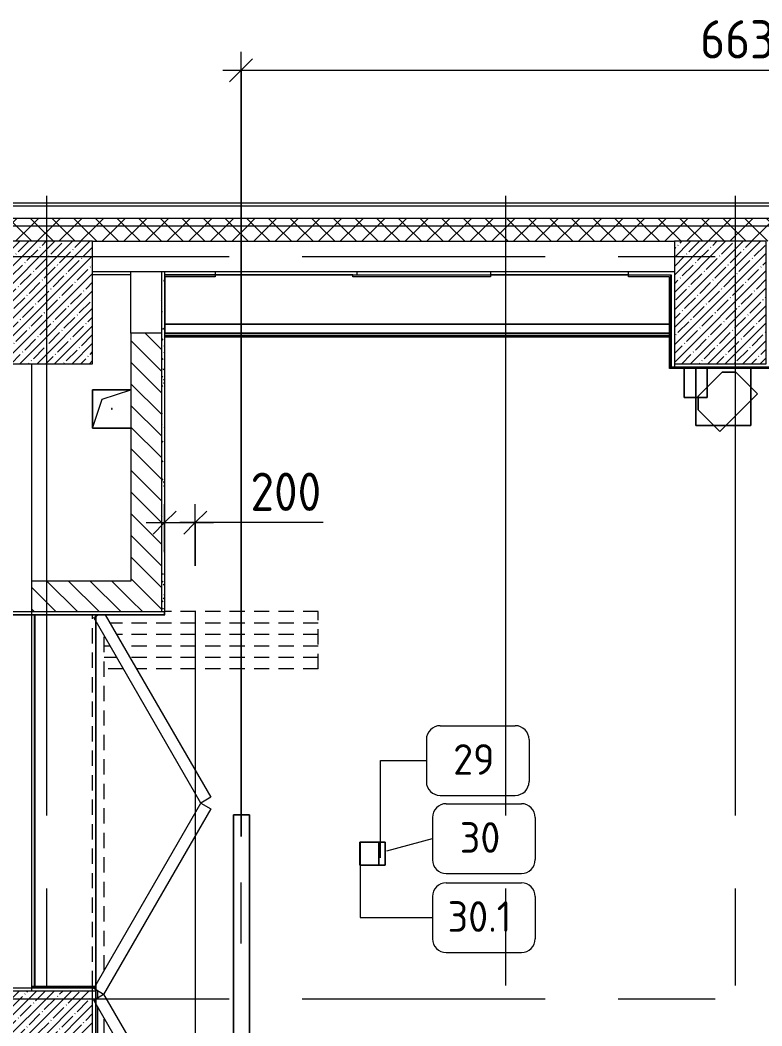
# Model space of a CAD drawing. Header units: millimetres. Extents: x -3724 to 231642, y -8553 to 29017.
# Drawn here: x 211549 to 216395, y 21973 to 28546 of the extents above; entities that cross this region are included whole.
import ezdxf

# ---------------------------------------------------------------- set-up
doc = ezdxf.new("R2010")
doc.units = ezdxf.units.MM
doc.linetypes.add('200_ШТРИХ__ш1_п0_6_', pattern=[160, 100, -60])
doc.linetypes.add('Осевая', pattern=[3175, 635, -476.25, 1587.5, -476.25])
for name, color, linetype, lineweight in [('A-ANNO-DIMS', 7, 'Continuous', 9), ('A-ANNO-DIMS-100', 7, 'Continuous', 9), ('A-DETL', 7, 'Continuous', 9), ('A-GENM', 7, 'Continuous', 9), ('A-WALL', 7, 'Continuous', 9), ('I-FURN-IDEN', 7, 'Continuous', 9), ('I-WALL', 7, 'Continuous', 9), ('S-COLS', 7, 'Continuous', 9), ('Оси', 7, 'Continuous', 9), ('Оси-2', 7, 'Осевая', 9)]:
    doc.layers.add(name, color=color, linetype=linetype, lineweight=lineweight)
for name, color, linetype, lineweight, true_color in [('A-DOOR-1', 7, 'Continuous', 9, 0xc0c0c0), ('A-DOOR-6', 7, '200_ШТРИХ__ш1_п0_6_', 9, 0xc0c0c0), ('A-DOOR-FRAM-1', 7, 'Continuous', 9, 0xc0c0c0), ('A-WALL-1', 9, 'Continuous', 9, 0x808080), ('A-WALL-FNSH-1', 9, 'Continuous', 9, 0x808080), ('I-FURN-1', 9, 'Continuous', 9, 0x808080)]:
    doc.layers.add(name, color=color, linetype=linetype, lineweight=lineweight, true_color=true_color)
doc.styles.add('GOST Common', font='GOST_Common.ttf', dxfattribs={"height": 200})
doc.styles.add('ISOCPEUR', font='isocpeur.ttf', dxfattribs={"width": 0.9, "height": 250})
doc.dimstyles.new('ISO-2_5_0_9К_БОЛЬШОЙ', dxfattribs={"dimscale": 304.8, "dimtxt": 248.995294, "dimasz": 0.492126, "dimexe": 0.393701, "dimexo": 0.984252, "dimgap": 0, "dimtad": 1, "dimdec": 0, "dimrnd": 10, "dimzin": 0, "dimdsep": 46, "dimtxsty": 'ISOCPEUR', "dimblk1": 'OBLIQUE', "dimblk2": 'OBLIQUE', "dimsah": 1, "dimcen": 0.09, "dimdle": 0.393701, "dimazin": 0, "dimtfac": 1, "dimtdec": 4, "dimtix": 1, "dimtmove": 0, "dimatfit": 3, "dimfxl": 1, "dimtvp": 1, "dimtolj": 1, "dimtzin": 0, "dimarcsym": 2})
doc.dimstyles.new('ISO-2_5_0_9К_БОЛЬШОЙ_2', dxfattribs={"dimscale": 304.8, "dimtxt": 248.995294, "dimasz": 0.492126, "dimexe": 0.393701, "dimexo": 0.984252, "dimgap": 0, "dimtad": 1, "dimdec": 0, "dimrnd": 10, "dimzin": 0, "dimdsep": 46, "dimtxsty": 'ISOCPEUR', "dimblk1": 'OBLIQUE', "dimblk2": 'OBLIQUE', "dimsah": 1, "dimcen": 0.09, "dimdle": 0.393701, "dimazin": 0, "dimtfac": 1, "dimtdec": 4, "dimtix": 1, "dimtmove": 1, "dimatfit": 3, "dimfxl": 1, "dimtvp": 1, "dimtolj": 1, "dimtzin": 0, "dimarcsym": 2})
pattern_1 = [(45, (197712.85, 0), (-70.71068, 70.71068), []), (135, (197712.85, 0), (-70.71068, -70.71068), [])]
pattern_2 = [(135, (197712.85, 0), (-70.71068, -70.71068), [])]

# ---------------------------------------------------------------- blocks, each defined once
blk = doc.blocks.new('BSC_Колонна _Прямоугольная - 600х800-24078684-План мебели_ фрагмент 1')
at = {"layer": 'S-COLS'}
h = blk.add_hatch(dxfattribs=at)
h.set_pattern_fill('FP_5', color=256, style=0, pattern_type=2)
h.set_pattern_definition([(45, (-14010, -26700), (-57.02463, 57.02463), []), (45, (-13952.975, -26700), (-57.02463, 57.02463), [100.806, -20.161, 3.353, -16.808])])
h.paths.add_polyline_path([(244.4, -400), (300, -400), (300, 400), (-300, 399.9), (-299.7, -400), (-99.7, -400)])
for p, q in [((300, 400), (-300, 400)), ((-300, 400), (-300, -400)), ((300, -400), (300, 400)), ((-300, -400), (300, -400))]:
    blk.add_line(p, q, dxfattribs=at)
blk = doc.blocks.new('BSC_Колонна _Прямоугольная - 600х600-V289-План мебели_ фрагмент 1')
at = {"layer": 'S-COLS'}
h = blk.add_hatch(dxfattribs=at)
h.set_pattern_fill('FP_9', color=256, style=0, pattern_type=2)
h.set_pattern_definition([(45, (-14010, -21900), (-57.02463, 57.02463), []), (45, (-13952.975, -21900), (-57.02463, 57.02463), [100.806, -20.161, 3.353, -16.808])])
h.paths.add_polyline_path([(300, -300), (300, 300), (-300, 300), (-299.7, -300), (94.1, -300)])
for p, q in [((300, 300), (-300, 300)), ((-300, 300), (-300, -300)), ((300, -300), (300, 300)), ((-300, -300), (300, -300))]:
    blk.add_line(p, q, dxfattribs=at)
blk = doc.blocks.new('DOR__перегородка__Прямоугольная - ТП-2_ Вн_ДПГ_9480х4200h_2-23998078-План мебели_ фрагмент 1')
at = {"layer": 'A-DOOR-6'}
for p, q in [((7032, 0), (9460, 0)), ((4636.7, -75), (6823.8, -75)), ((6973.8, -75), (6985, -75)), ((7135, -75), (9323.2, -75)), ((9105.2, -200.9), (9105.2, -75)), ((9180.2, -157.6), (9180.2, -75)), ((9255.2, -114.3), (9255.2, -75)), ((9405.2, -1474.2), (9405.2, -114.3)), ((9330.2, -1474.2), (9330.2, -157.6)), ((9180.2, -1474.2), (9180.2, -244.2)), ((9255.2, -1474.2), (9255.2, -200.9)), ((9105.2, -1474.2), (9105.2, -287.5)), ((9480, -1474.2), (9480, -470)), ((9105.2, -1474.2), (9480, -1474.2))]:
    blk.add_line(p, q, dxfattribs=at)
at = {"layer": 'A-DOOR-FRAM-1'}
for p, q in [((5729.7, -706.9), (6942.1, -6.7)), ((6942.1, -6.7), (6979.6, -71.7)), ((6979.2, -71.7), (7016.7, -6.7)), ((7016.7, -6.7), (8229.1, -706.9)), ((8229.1, -706.9), (9441.4, -6.7)), ((9441.4, -6.7), (9460, -38.8)), ((6979.6, -71.7), (5767.3, -771.8)), ((8191.6, -771.8), (6979.2, -71.7)), ((9460, -82.6), (8266.6, -771.8)), ((8229.1, -706.9), (8191.6, -771.8)), ((8266.6, -771.8), (8229.1, -706.9))]:
    blk.add_line(p, q, dxfattribs=at)
blk = doc.blocks.new('BSC_Колонна _Прямоугольная - 600х800-V299-План мебели_ фрагмент 1')
at = {"layer": 'S-COLS'}
h = blk.add_hatch(dxfattribs=at)
h.set_pattern_fill('FP_82', color=256, style=0, pattern_type=2)
h.set_pattern_definition([(45, (-18410.26, -26700), (-57.02463, 57.02463), []), (45, (-18353.23, -26700), (-57.02463, 57.02463), [100.806, -20.161, 3.353, -16.808])])
h.paths.add_polyline_path([(300, -400), (300, 400), (-300, 400), (-300, -400), (286.5, -400)])
for p, q in [((300, 400), (-300, 400)), ((-300, 400), (-300, -400)), ((300, -400), (300, 400)), ((-300, -400), (300, -400))]:
    blk.add_line(p, q, dxfattribs=at)
blk = doc.blocks.new('GM_Отверстие прямоугольное _в плите_ - Отверстие-V300-План мебели_ фрагмент 1')
at = {"layer": 'A-GENM'}
for p, q in [((-125, -125), (-125, 125)), ((-125, 125), (125, 125)), ((125, 125), (-125, 125)), ((-125, 125), (-125, -125)), ((-62.5, 62.5), (125, 125)), ((-125, -125), (-62.5, 62.5)), ((125, -125), (-125, -125)), ((-125, -125), (125, -125))]:
    blk.add_line(p, q, dxfattribs=at)
for start, end in [(360, 180), (180, 360)]:
    blk.add_arc((0, 0), 2.5, start, end, dxfattribs=at)
blk = doc.blocks.new('Акустическая система - IS6-218 B-33111489-План мебели_ фрагмент 1')
at = {"layer": 'I-FURN-1'}
for p, q in [((-175, 116.8), (-116.9, 175)), ((-116.9, 175), (-175, 116.8)), ((-116.9, 175), (-111.4, 180.4)), ((-111.4, 180.4), (-116.9, 175)), ((-111.4, 180.4), (-26.6, 180.4)), ((-26.6, 180.4), (-111.4, 180.4)), ((-26.6, 180.4), (111.4, 180.4)), ((111.4, 180.4), (-26.6, 180.4)), ((111.4, 180.4), (175, 116.8)), ((175, 116.8), (111.4, 180.4)), ((-175, -83.2), (-175, 116.8)), ((-175, 116.8), (-175, -83.2)), ((175, 116.8), (175, -83.2)), ((175, -83.2), (175, 116.8)), ((175, -83.2), (-175, -83.2)), ((-175, -83.2), (175, -83.2))]:
    blk.add_line(p, q, dxfattribs=at)
blk = doc.blocks.new('Кронштейн для колонок - 1180мм-V314-План мебели_ фрагмент 1')
at = {"layer": 'I-FURN-1'}
for p, q in [((-180, -2.8), (-180, 186.2)), ((-180, 186.2), (-180, -2.8)), ((180, 186.2), (180, 65.1)), ((180, 65.1), (180, 186.2)), ((180, 65.1), (180, -22.9)), ((180, -22.9), (180, 65.1)), ((-180, -186.2), (-180, -2.8)), ((-180, -2.8), (-180, -186.2)), ((180, -22.9), (180, -186.2)), ((180, -186.2), (180, -22.9)), ((-63.7, -186.2), (-180, -186.2)), ((-180, -186.2), (-63.7, -186.2)), ((16.7, -186.2), (-63.7, -186.2)), ((-63.7, -186.2), (16.7, -186.2)), ((180, -186.2), (16.7, -186.2)), ((16.7, -186.2), (180, -186.2))]:
    blk.add_line(p, q, dxfattribs=at)
blk = doc.blocks.new('Сабвуфер - Баффл акустический подвесной-V315-План мебели_ фрагмент 1')
at = {"layer": 'I-FURN-1'}
for p, q in [((-75, -100), (-75, 100)), ((-75, 100), (75, 100)), ((-75, 100), (-75, -100)), ((75, 100), (75, -100)), ((75, -100), (75, 100)), ((75, -100), (-75, -100)), ((-75, -100), (75, -100))]:
    blk.add_line(p, q, dxfattribs=at)
blk = doc.blocks.new('Экран 5130х3280  - экран-33115821-План мебели_ фрагмент 1')
at = {"layer": 'I-FURN-1'}
for p, q in [((2565, 50), (-2565, 50)), ((-2565, 50), (-2565, -55.3)), ((-2565, -55.3), (-2565, 50)), ((-2565, 50), (2565, 50)), ((2565, -55.3), (2565, 50)), ((2565, 50), (2565, -55.3)), ((-2565, -55.3), (2565, -55.3)), ((2565, -55.3), (-2565, -55.3))]:
    blk.add_line(p, q, dxfattribs=at)
blk = doc.blocks.new('Электрика - 30-33121162-План мебели_ фрагмент 1')
at = {"layer": 'I-FURN-1'}
for p, q in [((162.4, 0), (0, 0)), ((0, 0), (0, -149.8)), ((0, -149.8), (0, 0)), ((0, 0), (40, 0)), ((40, 0), (162.4, 0)), ((162.4, -149.8), (162.4, 0)), ((162.4, 0), (162.4, -149.8)), ((0, -149.8), (162.4, -149.8)), ((40, -149.8), (0, -149.8)), ((162.4, -149.8), (40, -149.8))]:
    blk.add_line(p, q, dxfattribs=at)
blk = doc.blocks.new('Электрика - 29-33121271-План мебели_ фрагмент 1')
at = {"layer": 'I-FURN-1'}
for p, q in [((124.9, 0), (0, 0)), ((0, 0), (0, -149.8)), ((0, -149.8), (0, 0)), ((0, 0), (122.4, 0)), ((122.4, 0), (124.9, 0)), ((124.9, -149.8), (124.9, 0)), ((124.9, 0), (124.9, -149.8)), ((0, -149.8), (124.9, -149.8)), ((122.4, -149.8), (0, -149.8)), ((124.9, -149.8), (122.4, -149.8))]:
    blk.add_line(p, q, dxfattribs=at)
blk = doc.blocks.new('Электрика - 30_1-33121203-План мебели_ фрагмент 1')
at = {"layer": 'I-FURN-1'}
for p, q in [((162.4, 0), (0, 0)), ((0, 0), (0, -149.8)), ((0, -149.8), (0, 0)), ((0, 0), (40, 0)), ((40, 0), (162.4, 0)), ((162.4, -149.8), (162.4, 0)), ((162.4, 0), (162.4, -149.8)), ((0, -149.8), (162.4, -149.8)), ((40, -149.8), (0, -149.8)), ((162.4, -149.8), (40, -149.8))]:
    blk.add_line(p, q, dxfattribs=at)
blk = doc.blocks.new('Зашивка приборов отопления12 - Зашивка приборов отопления-33278990-План мебели_ фрагмент 1')
at = {"layer": 'A-WALL'}
for p, q in [((35540, 23400), (34640, 23400)), ((37340, 23400), (36440, 23400)), ((34309.7, 23079), (37609, 23079)), ((37609, 23079), (34309.7, 23079)), ((34309.6, 23004), (37609, 23004))]:
    blk.add_line(p, q, dxfattribs=at)
blk = doc.blocks.new('DIMBLOCK144-План мебели_ фрагмент 1')
at = {"layer": 'A-ANNO-DIMS-100'}
for p, q in [((212492.9, 25067.9), (212492.9, 25381.8)), ((212692.9, 24980), (212692.9, 25381.8)), ((212372.9, 25261.8), (212812.9, 25261.8)), ((212492.9, 25261.8), (212492.9, 25067.9)), ((212954.1, 25261.8), (212592.9, 25261.8)), ((212692.9, 25261.8), (212692.9, 24980)), ((213528.1, 25261.8), (212954.1, 25261.8))]:
    blk.add_line(p, q, dxfattribs=at)
at = {"layer": 'A-ANNO-DIMS-100', "lineweight": 20}
for p, q in [((212492.9, 25261.8), (212567.9, 25336.8)), ((212692.9, 25261.8), (212767.9, 25336.8)), ((212492.9, 25261.8), (212417.9, 25186.8)), ((212692.9, 25261.8), (212617.9, 25186.8))]:
    blk.add_line(p, q, dxfattribs=at)
at = {"layer": 'A-ANNO-DIMS-100', "color": 0, "insert": (213054.1, 25588.4), "char_height": 250, "width": 568.858, "attachment_point": 1, "line_spacing_factor": 1.149209, "style": 'ISOCPEUR'}
blk.add_mtext('200', dxfattribs=at)
blk = doc.blocks.new('_Oblique')
at = {"color": 0, "linetype": 'ByBlock', "lineweight": -2}
blk.add_line((-0.5, -0.5), (0.5, 0.5), dxfattribs=at)
blk = doc.blocks.new('DIMBLOCK146-План мебели_ фрагмент 1')
at = {"layer": 'A-ANNO-DIMS-100'}
for p, q in [((212992.9, 23211), (212992.9, 28338.1)), ((219622.9, 26800), (219622.9, 28338.1)), ((212872.9, 28218.1), (219622.9, 28218.1)), ((212992.9, 28218.1), (212992.9, 23211)), ((219622.9, 28218.1), (219622.9, 26800))]:
    blk.add_line(p, q, dxfattribs=at)
at = {"layer": 'A-ANNO-DIMS-100', "lineweight": 20}
for p, q in [((212992.9, 28218.1), (213067.9, 28293.1)), ((219622.9, 28218.1), (219697.9, 28293.1)), ((212992.9, 28218.1), (212917.9, 28143.1)), ((219622.9, 28218.1), (219547.9, 28143.1))]:
    blk.add_line(p, q, dxfattribs=at)
at = {"layer": 'A-ANNO-DIMS-100', "color": 0, "insert": (215991.8, 28544.7), "char_height": 250, "width": 758.478, "attachment_point": 1, "line_spacing_factor": 1.149209, "style": 'ISOCPEUR'}
blk.add_mtext('6630', dxfattribs=at)
blk = doc.blocks.new('Марка_Мебель - В прямоуг_Balcon_Марка-25523697-План мебели_ фрагмент 1')
at = {"layer": 'I-FURN-IDEN'}
for p, q in [((-2.455, 2.278), (2.455, 2.278)), ((-3.355, 1.378), (-3.355, -1.384)), ((3.355, 1.378), (3.355, -1.378)), ((-2.461, -2.278), (2.455, -2.278))]:
    blk.add_line(p, q, dxfattribs=at)
for centre, radius, start, end in [((-2.455, 1.378), 0.9, 90, 180), ((2.455, 1.378), 0.9, 0, 90), ((-2.461, -1.384), 0.893, 180, 270), ((2.455, -1.378), 0.9, 270, 0)]:
    blk.add_arc(centre, radius, start, end, dxfattribs=at)

msp = doc.modelspace()

# ---------------------------------------------------------------- hatches: boundary and pattern name
at = {"layer": 'A-WALL'}
h = msp.add_hatch(dxfattribs=at)
h.set_pattern_fill('FP_6', color=256, style=0, pattern_type=2)
h.set_pattern_definition(pattern_1)
h.paths.add_polyline_path([(231323.4, 27200), (231422.9, 27200), (231422.9, 27250), (211422.9, 27250), (211422.9, 27200), (231322.9, 27200)])
h = msp.add_hatch(dxfattribs=at)
h.set_pattern_fill('FP_6', color=256, style=0, pattern_type=2)
h.set_pattern_definition(pattern_1)
h.paths.add_polyline_path([(231006.1, 27100), (231322.9, 27100), (231322.9, 27200), (211422.9, 27200), (211422.9, 27100), (230722.9, 27100)])
at = {"layer": 'I-WALL'}
h = msp.add_hatch(dxfattribs=at)
h.set_pattern_fill('FP_103', color=256, style=0, pattern_type=2)
h.set_pattern_definition([(0, (197712.853, 0), (121.92, 30.48), [10.058, -81.382, 10.058, -81.382, -487.68]), (0, (197712.853, 0), (121.92, 30.48), [-182.88, 10.058, -172.822, 10.058, -81.382, -213.36]), (0, (197712.853, 0), (121.92, 30.48), [-457.2, 10.058, -50.902, 10.058, -142.342]), (120, (197758.573, 15.24), (-87.356454, 90.345817), [10.058, -81.382, 10.058, -81.382, -487.68]), (120, (197758.573, 15.24), (-87.356454, 90.345817), [-182.88, 10.058, -172.822, 10.058, -81.382, -213.36]), (120, (197758.573, 15.24), (-87.356454, 90.345817), [-457.2, 10.058, -50.902, 10.058, -142.342]), (240, (197773.813, 76.2), (-34.563546, -120.825817), [10.058, -81.382, 10.058, -81.382, -487.68]), (240, (197773.813, 76.2), (-34.563546, -120.825817), [-182.88, 10.058, -172.822, 10.058, -81.382, -213.36]), (240, (197773.813, 76.2), (-34.563546, -120.825817), [-457.2, 10.058, -50.902, 10.058, -142.342])])
h.paths.add_polyline_path([(212472.9, 24680), (212492.9, 24680), (212492.9, 26900), (212472.9, 26900), (212472.9, 24880)])
h = msp.add_hatch(dxfattribs=at)
h.set_pattern_fill('FP_16', color=256, style=0, pattern_type=2)
h.set_pattern_definition(pattern_2)
h.paths.add_polyline_path([(212472.9, 24680), (212472.9, 26500), (212272.9, 26500), (212272.9, 24680)])
h = msp.add_hatch(dxfattribs=at)
h.set_pattern_fill('FP_16', color=256, style=0, pattern_type=2)
h.set_pattern_definition(pattern_2)
h.paths.add_polyline_path([(211623.1, 24680), (212272.9, 24680), (212272.9, 24880), (211623.1, 24880)])

# ---------------------------------------------------------------- linework, layer by layer
at = {"layer": 'A-DETL'}
for p, q in [((212692.9, 24680), (212692.9, 17180)), ((212992.9, 22511), (212992.9, 22911))]:
    msp.add_line(p, q, dxfattribs=at)
at = {"layer": 'A-WALL'}
for p, q in [((231552.9, 27330), (211332.6, 27330)), ((231472.9, 27250), (211332.6, 27250)), ((231422.9, 27200), (211332.6, 27200)), ((215823.1, 26900), (212022.9, 26900)), ((212492.9, 26900), (212492.9, 24680)), ((212493.9, 26500), (212493.9, 26498))]:
    msp.add_line(p, q, dxfattribs=at)
at = {"layer": 'A-WALL-1'}
for p, q in [((212022.9, 27100), (215823.1, 27100)), ((212472.9, 26900), (212472.9, 24680)), ((212272.9, 26500), (212272.9, 24880)), ((212472.9, 26500), (212272.9, 26500)), ((212272.9, 24880), (211623.1, 24880)), ((211623.1, 24880), (211623.1, 24680)), ((211623.1, 24680), (212492.9, 24680))]:
    msp.add_line(p, q, dxfattribs=at)
at = {"layer": 'A-WALL-FNSH-1'}
for p, q in [((231572.9, 27350), (211332.6, 27350)), ((215802.1, 26500), (212492.9, 26500)), ((212493.9, 24659), (212493.9, 26498)), ((212493.9, 26498), (215802.1, 26498)), ((215802.1, 26498), (215802.1, 26500)), ((212492.9, 24660), (211402.9, 24660)), ((211402.9, 24659), (212493.9, 24659)), ((212042.9, 24660), (212042.9, 15200)), ((212043.9, 15200), (212043.9, 24660))]:
    msp.add_line(p, q, dxfattribs=at)
at = {"layer": 'I-FURN-IDEN'}
for p, q in [((213903.8, 23707), (214203, 23707)), ((213903.8, 23071.3), (213903.8, 23707)), ((213943.8, 23117.7), (214243, 23197.1)), ((213770.3, 23080), (213770.3, 22680.5)), ((213770.3, 22680.5), (214243, 22680.5))]:
    msp.add_line(p, q, dxfattribs=at)
at = {"layer": 'I-WALL'}
for p, q in [((212272.9, 26500), (212272.9, 26900)), ((212823.1, 26900), (212823.1, 26869)), ((213748.1, 26900), (213748.1, 26880)), ((214623.1, 26900), (214623.1, 26869)), ((215523.1, 26869), (215523.1, 26900)), ((212272.9, 26880), (212022.9, 26880)), ((212823.1, 26880), (212492.9, 26880)), ((212492.9, 26880), (215803.1, 26880)), ((212823.1, 26878), (212492.9, 26878)), ((212823.1, 26869), (212492.9, 26869)), ((212493.9, 26869), (212493.9, 26500)), ((213723.1, 26880), (212823.1, 26880)), ((213723.1, 26869), (213723.1, 26880)), ((214623.1, 26878), (213723.1, 26878)), ((214623.1, 26869), (213723.1, 26869)), ((215523.1, 26880), (214623.1, 26880)), ((215797.6, 26878), (215523.1, 26878)), ((215792.1, 26869), (215523.1, 26869)), ((215792.1, 26269), (215792.1, 26869)), ((215797.6, 26878), (215797.6, 26880)), ((215801.1, 26274.5), (215801.1, 26880)), ((215803.1, 26880), (215803.1, 26274.5)), ((212493.9, 26485), (212823.1, 26485)), ((215792.1, 26474), (212493.9, 26474)), ((212823.1, 26485), (212823.1, 26474)), ((213723.1, 26485), (214623.1, 26485)), ((213723.1, 26474), (213723.1, 26485)), ((214623.1, 26485), (214623.1, 26474)), ((215523.1, 26485), (215792.1, 26485)), ((215523.1, 26485), (215523.1, 26474)), ((211623.1, 26300), (211623.1, 24880)), ((215823.1, 26300), (215823.1, 26280)), ((216454.1, 26269), (215792.1, 26269)), ((215797.6, 26280), (216448.6, 26280)), ((215797.6, 26278), (215797.6, 26280)), ((216448.6, 26278), (215797.6, 26278)), ((215801.1, 26274.5), (215803.1, 26274.5)), ((211423.1, 24680), (211623.1, 24680)), ((211623.1, 24680), (211623.1, 22200)), ((211643.1, 22220), (211643.1, 24660)), ((211644.1, 24660), (211644.1, 22220)), ((212492.9, 24660), (212492.9, 24680)), ((212043.9, 22220), (211422.9, 22220)), ((211623.1, 22232), (212038.4, 22232)), ((212043.9, 22221), (211623.1, 22221)), ((211633.1, 22220), (211633.1, 22221)), ((212022.9, 22200), (212022.9, 22220)), ((212042.9, 22200), (212022.9, 22200)), ((212053.9, 22202.7), (212053.9, 22156.1)), ((212053.9, 22100), (212053.9, 21569))]:
    msp.add_line(p, q, dxfattribs=at)
at = {"layer": 'Оси'}
for p, q in [((211722.9, 24898.1), (211722.9, 27398.1)), ((214722.9, 24898.1), (214722.9, 27398.1)), ((216222.9, 24898.1), (216222.9, 27398.1)), ((209780.1, 27000), (212280.1, 27000)), ((209780.1, 22150), (212280.1, 22150))]:
    msp.add_line(p, q, dxfattribs=at)
at = {"layer": 'Оси-2'}
for p, q in [((212280.1, 27000), (229052.9, 27000)), ((211722.9, 15885.9), (211722.9, 24898.1)), ((214722.9, 15885.9), (214722.9, 24898.1)), ((216222.9, 15885.9), (216222.9, 24898.1)), ((212280.1, 22150), (229052.9, 22150))]:
    msp.add_line(p, q, dxfattribs=at)

# ---------------------------------------------------------------- block references
at = {"layer": 'A-DOOR-1', "rotation": 90.00000000000044}
msp.add_blockref('DOR__перегородка__Прямоугольная - ТП-2_ Вн_ДПГ_9480х4200h_2-23998078-План мебели_ фрагмент 1', (212022.9, 15200), dxfattribs=at)
at = {"layer": 'A-GENM'}
msp.add_blockref('GM_Отверстие прямоугольное _в плите_ - Отверстие-V300-План мебели_ фрагмент 1', (212147.9, 26005), dxfattribs=at)
at = {"layer": 'A-WALL'}
msp.add_blockref('Зашивка приборов отопления12 - Зашивка приборов отопления-33278990-План мебели_ фрагмент 1', (178183.1, 3480), dxfattribs=at)
at = {"layer": 'I-FURN-1'}
for name, p, rotation in [('Акустическая система - IS6-218 B-33111489-План мебели_ фрагмент 1', (216184.3, 26038.9), 44.99999999999947), ('Экран 5130х3280  - экран-33115821-План мебели_ фрагмент 1', (212992.9, 20787.3), 90), ('Электрика - 29-33121271-План мебели_ фрагмент 1', (213892.9, 23023.2), 180), ('Электрика - 30-33121162-План мебели_ фрагмент 1', (213932.9, 23023.2), 180), ('Электрика - 30_1-33121203-План мебели_ фрагмент 1', (213932.9, 23023.2), 180)]:
    msp.add_blockref(name, p, dxfattribs=dict(at, rotation=rotation))
for name, p in [('Сабвуфер - Баффл акустический подвесной-V315-План мебели_ фрагмент 1', (215962.9, 26180)), ('Кронштейн для колонок - 1180мм-V314-План мебели_ фрагмент 1', (216142.9, 26082.8))]:
    msp.add_blockref(name, p, dxfattribs=at)
at = {"layer": 'I-FURN-IDEN', "xscale": 99.99999999999993, "yscale": 99.99999999999993, "zscale": 99.99999999999993}
for p in [(214538.4, 23707), (214578.4, 23197.1), (214578.4, 22680.5)]:
    msp.add_blockref('Марка_Мебель - В прямоуг_Balcon_Марка-25523697-План мебели_ фрагмент 1', p, dxfattribs=at)
at = {"layer": 'S-COLS'}
for name, p in [('BSC_Колонна _Прямоугольная - 600х800-24078684-План мебели_ фрагмент 1', (211722.9, 26700)), ('BSC_Колонна _Прямоугольная - 600х800-V299-План мебели_ фрагмент 1', (216123.1, 26700)), ('BSC_Колонна _Прямоугольная - 600х600-V289-План мебели_ фрагмент 1', (211722.9, 21900))]:
    msp.add_blockref(name, p, dxfattribs=at)

# ---------------------------------------------------------------- texts
at = {"layer": 'I-FURN-IDEN', "char_height": 200, "attachment_point": 1, "style": 'GOST Common'}
for s, insert, width in [('29', (214377.9, 23814.1), 352.742), ('30', (214421.4, 23304.2), 344.726), ('30.1', (214341.9, 22787.6), 537.131)]:
    msp.add_mtext(s, dxfattribs=dict(at, insert=insert, width=width))

# ---------------------------------------------------------------- dimensions: what is measured, and where the dimension line sits
at = {"layer": 'A-ANNO-DIMS'}
dim = msp.add_linear_dim(base=(219622.9, 28218.1), p1=(212992.9, 22911), p2=(219622.9, 26500), dimstyle='ISO-2_5_0_9К_БОЛЬШОЙ', override={"dimpost": '<>', "dimfxl": 7539.086141}, dxfattribs=at)
dim.commit()
dim.dimension.update_dxf_attribs({"geometry": 'DIMBLOCK146-План мебели_ фрагмент 1', "text_midpoint": (216307.9, 28343.1)})
dim = msp.add_linear_dim(base=(212692.9, 25261.8), p1=(212492.9, 25367.9), p2=(212692.9, 24680), dimstyle='ISO-2_5_0_9К_БОЛЬШОЙ_2', override={"dimpost": '<>', "dimfxl": 716.357354}, dxfattribs=at)
dim.commit()
dim.dimension.update_dxf_attribs({"geometry": 'DIMBLOCK144-План мебели_ фрагмент 1', "text_midpoint": (213338.5, 25421.8), "dimtype": 160})

doc.saveas('drawing.dxf')
